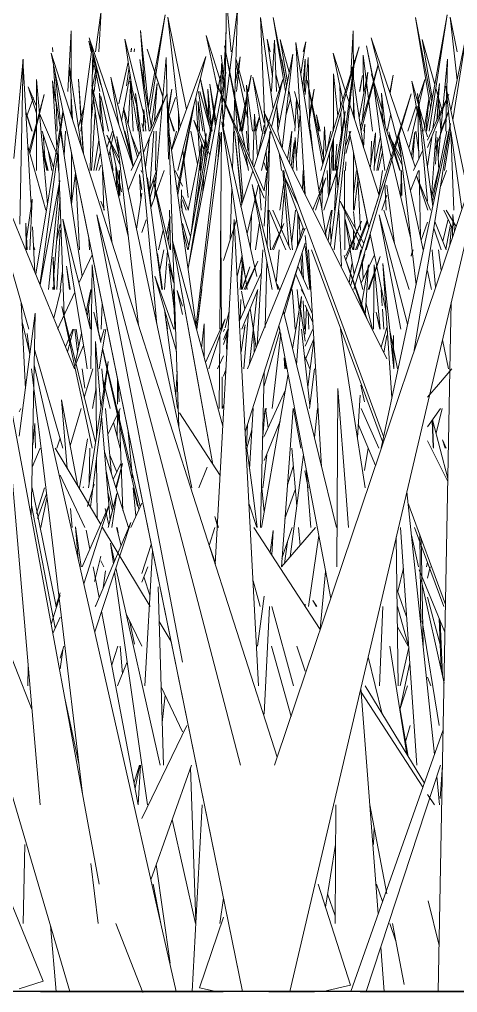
# Model space of a CAD drawing. Header units: millimetres. Extents: x -10020 to 20888, y -4665 to 12339.
# Drawn here: x 2459.1 to 2489.5, y 3047.9 to 3115.7 of the extents above; entities that cross this region are included whole.
import ezdxf

# ---------------------------------------------------------------- set-up
doc = ezdxf.new("R2010")
doc.units = ezdxf.units.MM
doc.linetypes.add('Grid Line 1_2_', pattern=[22.225, 12.7, -3.175, 3.175, -3.175])
doc.layers.add('G-IMPT', color=8, linetype='Continuous', lineweight=9)

# ---------------------------------------------------------------- blocks, each defined once
blk = doc.blocks.new('Grass Array - 25_dwg-V21-West')
at = {"layer": 'G-IMPT'}
blk.add_line((2480.626, 3105.142), (2480.629, 3106.381), dxfattribs=at)
blk = doc.blocks.new('Grass Array - 25_dwg-V22-West')
at = {"layer": 'G-IMPT'}
for p, q in [((2473.349, 3109.421), (2473.472, 3117.087)), ((2473.774, 3113.419), (2473.472, 3117.087)), ((2473.247, 3108.616), (2474.237, 3116.393)), ((2473.874, 3105.25), (2474.237, 3116.393)), ((2468.023, 3109.492), (2469.186, 3115.987)), ((2468.105, 3109.028), (2469.186, 3115.987)), ((2470.682, 3109.39), (2469.391, 3115.838)), ((2470.24, 3108.178), (2469.391, 3115.838)), ((2476.696, 3109.44), (2475.818, 3115.8)), ((2476.155, 3107.901), (2475.818, 3115.8)), ((2462.423, 3110.66), (2462.658, 3114.874)), ((2462.664, 3111.572), (2462.658, 3114.874)), ((2473.247, 3111.455), (2473.436, 3114.865)), ((2466.967, 3105.409), (2463.913, 3114.385)), ((2465.971, 3106.294), (2463.913, 3114.385)), ((2473.078, 3111.306), (2472.053, 3114.557)), ((2472.876, 3110.66), (2472.053, 3114.557)), ((2476.807, 3114.224), (2476.593, 3110.66)), ((2476.593, 3110.66), (2476.807, 3114.224)), ((2476.807, 3114.224), (2476.926, 3110.66)), ((2478.625, 3111.866), (2478.979, 3114.105)), ((2478.793, 3113.419), (2478.979, 3114.105)), ((2489.06, 3109.301), (2490.169, 3114.749)), ((2489.188, 3108.687), (2490.169, 3114.749)), ((2480.389, 3100.537), (2478.284, 3114.054)), ((2478.923, 3103.49), (2478.284, 3114.054)), ((2479.89, 3103.741), (2482.695, 3113.761)), ((2480.018, 3105.142), (2482.695, 3113.761)), ((2458.684, 3105.994), (2459.321, 3112.908)), ((2459.09, 3101.419), (2459.321, 3112.908)), ((2476.995, 3064.311), (2461.262, 3113.33)), ((2461.262, 3113.33), (2463.659, 3101.573)), ((2474.58, 3048), (2461.262, 3113.33)), ((2469.643, 3106.536), (2472.028, 3113.087)), ((2470.08, 3105.142), (2472.028, 3113.087)), ((2477.036, 3107.901), (2478.064, 3113.261)), ((2477.338, 3106.681), (2478.064, 3113.261)), ((2481.156, 3101.511), (2482.357, 3112.826)), ((2462.55, 3112.346), (2463.379, 3106.734)), ((2462.55, 3112.346), (2462.751, 3108.693)), ((2473.06, 3110.66), (2473.114, 3112.591)), ((2473.238, 3111.074), (2473.114, 3112.591)), ((2480.69, 3099.932), (2482.292, 3112.32)), ((2480.201, 3106.044), (2479.069, 3111.441)), ((2480.155, 3105.581), (2479.069, 3111.441)), ((2481.201, 3108.952), (2480.901, 3111.885)), ((2480.901, 3107.983), (2480.901, 3111.885)), ((2484.284, 3109.382), (2483.548, 3111.863)), ((2465.514, 3100.082), (2464.087, 3111.1)), ((2466.64, 3100.487), (2464.087, 3111.1)), ((2467.215, 3109.656), (2466.729, 3111.365)), ((2467.33, 3107.901), (2466.729, 3111.365)), ((2468.202, 3108.07), (2468.646, 3111.207)), ((2468.464, 3108.634), (2468.646, 3111.207)), ((2472.745, 3108.511), (2472.294, 3111.155)), ((2472.692, 3108.234), (2472.294, 3111.155)), ((2476.087, 3103.739), (2472.758, 3111.227)), ((2476.087, 3103.222), (2472.758, 3111.227)), ((2475.03, 3106.117), (2474.845, 3111.084)), ((2475.276, 3107.901), (2474.845, 3111.084)), ((2481.398, 3109.585), (2481.344, 3111.051)), ((2490.23, 3103.666), (2488.703, 3111.019)), ((2489.03, 3107.901), (2488.703, 3111.019)), ((2462.669, 3108.946), (2462.667, 3110.215)), ((2464.699, 3108.554), (2464.623, 3110.526)), ((2464.904, 3107.901), (2464.623, 3110.526)), ((2468.177, 3099.294), (2467.136, 3110.517)), ((2468.955, 3096.865), (2467.136, 3110.517)), ((2467.685, 3106.395), (2469.313, 3110.463)), ((2468.124, 3107.901), (2469.313, 3110.463)), ((2477.592, 3108.983), (2477.904, 3110.137)), ((2477.859, 3048), (2492.37, 3110.025)), ((2482.082, 3097.13), (2486.305, 3110.492)), ((2486.305, 3110.492), (2482.306, 3096.865)), ((2486.305, 3110.492), (2482.831, 3099.5)), ((2487.561, 3110.258), (2487.193, 3107.901)), ((2487.193, 3107.901), (2487.561, 3110.258)), ((2487.561, 3110.258), (2487.322, 3107.901)), ((2488.7, 3099.117), (2492.37, 3110.025)), ((2463.163, 3108.197), (2463.569, 3109.634)), ((2474.227, 3107.922), (2474.055, 3110.01)), ((2476.958, 3109.722), (2477.019, 3107.901)), ((2481.733, 3107.997), (2481.562, 3109.713)), ((2486.99, 3107.901), (2486.766, 3109.62)), ((2486.839, 3105.959), (2486.766, 3109.62)), ((2460.198, 3097.935), (2462.09, 3109.271)), ((2460.658, 3098.445), (2462.098, 3109.23)), ((2475.296, 3105.517), (2475.4, 3109.073)), ((2475.611, 3106.123), (2475.4, 3109.073)), ((2476.056, 3109.262), (2484.608, 3092.044)), ((2476.056, 3109.262), (2480.157, 3098.117)), ((2481.46, 3107.901), (2481.413, 3109.18)), ((2485.513, 3105.142), (2484.136, 3109.304)), ((2487.936, 3106.576), (2488.89, 3109.239)), ((2488.363, 3107.901), (2488.886, 3109.281)), ((2467.715, 3107.901), (2467.566, 3108.426)), ((2471.883, 3106.606), (2471.198, 3108.65)), ((2472.309, 3106.244), (2471.198, 3108.65)), ((2475.57, 3097.775), (2473.127, 3108.541)), ((2474.903, 3096.865), (2473.127, 3108.541)), ((2475.688, 3106.359), (2476.087, 3108.316)), ((2480.189, 3105.692), (2480.276, 3108.192)), ((2480.383, 3106.318), (2480.276, 3108.192)), ((2480.903, 3108.514), (2480.868, 3107.901)), ((2480.903, 3108.514), (2480.894, 3107.901)), ((2489.035, 3108.417), (2486.519, 3092.632)), ((2489.035, 3108.417), (2486.766, 3097.786)), ((2462.175, 3106.208), (2462.27, 3107.901)), ((2465.131, 3107.612), (2466.004, 3106.003)), ((2465.131, 3107.612), (2466.059, 3105.522)), ((2466.059, 3105.522), (2465.131, 3107.612)), ((2468.086, 3096.966), (2465.829, 3107.524)), ((2467.344, 3094.382), (2465.829, 3107.524)), ((2467.821, 3105.375), (2468.118, 3107.478)), ((2468.109, 3103.6), (2468.412, 3107.901)), ((2471.385, 3094.106), (2469.452, 3107.898)), ((2469.822, 3097.07), (2469.452, 3107.898)), ((2471.443, 3105.586), (2470.98, 3107.901)), ((2471.78, 3097.224), (2473.115, 3107.823)), ((2473.003, 3094.106), (2473.115, 3107.823)), ((2474.52, 3102.787), (2474.013, 3107.901)), ((2474.561, 3102.912), (2474.023, 3107.901)), ((2474.484, 3104.804), (2474.251, 3107.637)), ((2474.964, 3105.327), (2474.256, 3107.571)), ((2476.087, 3107.698), (2476.11, 3107.901)), ((2476.483, 3107.862), (2476.087, 3101.278)), ((2476.483, 3107.862), (2476.291, 3099.921)), ((2477.692, 3105.967), (2477.998, 3107.901)), ((2480.9, 3105.142), (2480.901, 3107.35)), ((2481.767, 3106.925), (2482.099, 3107.901)), ((2481.767, 3106.326), (2482.067, 3107.502)), ((2485.542, 3105.142), (2484.74, 3107.847)), ((2487.764, 3102.931), (2488.775, 3107.901)), ((2488.614, 3105.142), (2489.042, 3107.789)), ((2459.65, 3106.836), (2460.898, 3102.383)), ((2461.065, 3105.142), (2460.681, 3106.638)), ((2470.789, 3102.383), (2471.739, 3107.035)), ((2471.007, 3100.807), (2471.778, 3106.918)), ((2480.821, 3107.066), (2480.624, 3103.558)), ((2480.885, 3107.293), (2480.853, 3105.142)), ((2480.983, 3105.142), (2481.126, 3106.988)), ((2461.017, 3105.142), (2460.693, 3106.498)), ((2460.979, 3105.142), (2460.704, 3106.369)), ((2462.681, 3102.942), (2462.674, 3106.404)), ((2464.399, 3105.142), (2464.689, 3106.455)), ((2466.632, 3103.765), (2467.566, 3106.097)), ((2466.843, 3105.142), (2467.502, 3106.563)), ((2470.785, 3103.266), (2470.422, 3106.539)), ((2471.739, 3106.602), (2471.62, 3105.142)), ((2476.273, 3105.142), (2476.215, 3106.508)), ((2477.289, 3105.142), (2477.118, 3106.375)), ((2480.621, 3103.55), (2480.629, 3106.381)), ((2480.974, 3102.383), (2481.125, 3105.477)), ((2481.199, 3103.869), (2481.125, 3105.477)), ((2487.72, 3103.256), (2488.269, 3105.481)), ((2462.951, 3105.048), (2463.172, 3101.01)), ((2464.936, 3102.383), (2464.83, 3105.142)), ((2465.975, 3103.272), (2465.987, 3105.142)), ((2466.035, 3103.402), (2466.011, 3105.142)), ((2467.417, 3104.884), (2467.566, 3103.806)), ((2467.417, 3104.884), (2467.505, 3103.142)), ((2468.196, 3102.562), (2469.135, 3105.142)), ((2470.406, 3104.067), (2469.897, 3105.142)), ((2474.484, 3104.804), (2474.624, 3103.106)), ((2477.791, 3099.905), (2477.382, 3105.142)), ((2478.059, 3099.624), (2477.451, 3105.142)), ((2478.448, 3102.763), (2477.452, 3104.795)), ((2478.867, 3100.979), (2477.452, 3104.795)), ((2478.913, 3103.51), (2478.776, 3104.871)), ((2479.456, 3102.417), (2480.367, 3104.641)), ((2479.652, 3102.383), (2480.367, 3104.641)), ((2480.079, 3102.53), (2480.154, 3104.682)), ((2480.225, 3102.383), (2481.162, 3105.142)), ((2480.554, 3103.352), (2480.451, 3105.142)), ((2481.68, 3099.624), (2481.672, 3105.142)), ((2487.467, 3102.383), (2486.679, 3104.775)), ((2487.636, 3102.383), (2486.679, 3104.775)), ((2486.947, 3100.501), (2486.855, 3105.142)), ((2473.713, 3100.32), (2473.83, 3103.917)), ((2477.04, 3096.865), (2475.244, 3104.187)), ((2476.632, 3096.865), (2475.244, 3104.187)), ((2475.879, 3102.383), (2475.763, 3104)), ((2477.447, 3104.31), (2477.164, 3102.383)), ((2467.211, 3101.061), (2467.566, 3103.572)), ((2470.81, 3102.383), (2470.406, 3103.39)), ((2477.488, 3103.787), (2477.254, 3101.113)), ((2459.561, 3100.407), (2459.941, 3103.162)), ((2459.791, 3099.624), (2459.941, 3103.162)), ((2470.372, 3102.383), (2470.298, 3103.132)), ((2470.386, 3102.383), (2470.298, 3103.132)), ((2470.654, 3102.383), (2470.406, 3103.111)), ((2482.897, 3099.708), (2481.374, 3103.021)), ((2483.008, 3100.061), (2481.374, 3103.021)), ((2466.972, 3092.411), (2464.452, 3102.077)), ((2470.406, 3070.915), (2464.452, 3102.077)), ((2469.29, 3100.659), (2469.534, 3101.94)), ((2469.399, 3100.205), (2469.534, 3101.94)), ((2475.128, 3099.722), (2475.197, 3102.104)), ((2476.509, 3099.624), (2476.391, 3102.383)), ((2477.43, 3099.993), (2476.436, 3102.383)), ((2477.916, 3099.624), (2476.69, 3102.383)), ((2477.996, 3100.196), (2478.253, 3102.383)), ((2478.391, 3099.903), (2478.419, 3102.187)), ((2480.352, 3100.776), (2480.762, 3102.383)), ((2481.448, 3098.496), (2481.268, 3102.383)), ((2482.415, 3101.135), (2482.299, 3102.308)), ((2489.182, 3101.107), (2488.564, 3102.383)), ((2489.419, 3101.254), (2488.733, 3102.383)), ((2489.201, 3102.099), (2489.171, 3100.515)), ((2489.201, 3102.099), (2489.307, 3100.92)), ((2459.594, 3099.624), (2459.514, 3101.488)), ((2459.533, 3099.624), (2459.514, 3101.488)), ((2462.091, 3101.775), (2463.999, 3094.106)), ((2462.091, 3101.775), (2463.65, 3092.161)), ((2474.58, 3048), (2463.659, 3101.573)), ((2467.887, 3101.713), (2467.566, 3100.831)), ((2472.683, 3077.745), (2473.986, 3101.747)), ((2474.492, 3092.13), (2473.986, 3101.747)), ((2476.611, 3099.624), (2477.446, 3101.454)), ((2476.722, 3099.624), (2477.446, 3101.454)), ((2480.727, 3100.218), (2480.665, 3101.368)), ((2481.156, 3101.511), (2480.956, 3099.624)), ((2482.857, 3101.615), (2481.767, 3098.935)), ((2482.857, 3101.615), (2481.767, 3099.204)), ((2481.767, 3099.204), (2482.857, 3101.615)), ((2482.43, 3099.624), (2483.253, 3101.684)), ((2482.534, 3099.624), (2483.275, 3101.58)), ((2488.74, 3099.624), (2487.949, 3101.601)), ((2461.654, 3096.865), (2461.885, 3101.005)), ((2463.248, 3099.624), (2463.172, 3101.01)), ((2468.727, 3099.624), (2469.064, 3101.001)), ((2476.29, 3094.692), (2478.927, 3101.127)), ((2478.304, 3099.624), (2478.79, 3101.187)), ((2478.927, 3100.631), (2479.32, 3096.865)), ((2488.377, 3099.624), (2487.876, 3101.144)), ((2469.704, 3100.245), (2473.206, 3087.362)), ((2469.704, 3100.245), (2471.396, 3090.879)), ((2472.514, 3084.694), (2469.704, 3100.245)), ((2474.764, 3086.95), (2478.927, 3100.094)), ((2477.43, 3099.993), (2477.583, 3099.624)), ((2479.244, 3096.865), (2478.927, 3099.86)), ((2483.124, 3099.624), (2483.418, 3100.501)), ((2483.166, 3099.624), (2483.418, 3100.501)), ((2463.203, 3097.303), (2464.125, 3099.288)), ((2468.177, 3099.294), (2468.627, 3094.437)), ((2468.824, 3098.206), (2469.093, 3099.624)), ((2469.14, 3096.865), (2469.35, 3099.569)), ((2475.987, 3099.624), (2475.854, 3097.405)), ((2477.124, 3099.624), (2476.924, 3097.338)), ((2478.814, 3097.605), (2478.723, 3099.45)), ((2479.156, 3099.624), (2480.069, 3084.517)), ((2484.313, 3086.292), (2479.369, 3099.624)), ((2483.013, 3095.255), (2481.654, 3099.23)), ((2483.276, 3094.726), (2481.654, 3099.23)), ((2482.082, 3097.13), (2482.831, 3099.5)), ((2482.671, 3097.903), (2483.077, 3099.315)), ((2461.455, 3096.865), (2461.418, 3099.125)), ((2461.497, 3096.865), (2461.418, 3099.125)), ((2464.025, 3091.347), (2464.122, 3098.582)), ((2464.537, 3094.106), (2464.122, 3098.582)), ((2475.643, 3098.831), (2474.679, 3096.865)), ((2475.643, 3098.831), (2474.777, 3096.865)), ((2476.264, 3098.809), (2476.153, 3094.23)), ((2476.995, 3064.311), (2488.7, 3099.117)), ((2478.434, 3098.537), (2477.473, 3095.102)), ((2482.814, 3095.655), (2483.323, 3098.574)), ((2483.102, 3095.076), (2483.323, 3098.574)), ((2483.304, 3096.865), (2484.138, 3099.162)), ((2483.392, 3096.865), (2484.138, 3099.162)), ((2485.097, 3091.347), (2484.327, 3098.685)), ((2484.96, 3089.324), (2484.327, 3098.685)), ((2460.658, 3098.445), (2460.493, 3097.213)), ((2474.358, 3094.683), (2475.893, 3098.048)), ((2474.538, 3096.865), (2475.073, 3098.444)), ((2474.557, 3096.865), (2475.073, 3098.444)), ((2478.261, 3097.992), (2479.424, 3095.196)), ((2479.143, 3096.865), (2478.42, 3098.492)), ((2484.385, 3086.628), (2480.157, 3098.117)), ((2469.977, 3092.555), (2468.478, 3097.788)), ((2469.795, 3094.106), (2468.478, 3097.788)), ((2471.78, 3097.224), (2471.388, 3094.106)), ((2475.588, 3092.978), (2475.854, 3097.405)), ((2477.142, 3096.865), (2476.986, 3097.236)), ((2477.129, 3096.865), (2476.986, 3097.236)), ((2484.215, 3085.829), (2486.766, 3097.786)), ((2461.451, 3094.871), (2461.943, 3096.865)), ((2461.719, 3094.106), (2462.916, 3096.684)), ((2468.086, 3096.966), (2471.058, 3083.07)), ((2469.822, 3097.07), (2470.157, 3087.284)), ((2470.406, 3095.715), (2470.039, 3096.81)), ((2470.406, 3095.129), (2470.039, 3096.81)), ((2471.75, 3096.865), (2471.399, 3094.106)), ((2474.538, 3094.106), (2475.63, 3096.865)), ((2475.064, 3091.7), (2475.609, 3096.771)), ((2475.07, 3091.716), (2475.609, 3096.771)), ((2478.047, 3096.629), (2478.028, 3096.865)), ((2478.047, 3096.629), (2478.244, 3094.106)), ((2478.519, 3095.451), (2478.363, 3096.865)), ((2478.927, 3096.388), (2478.659, 3096.865)), ((2484.289, 3095.722), (2484.209, 3096.852)), ((2459.477, 3089.956), (2459.181, 3095.95)), ((2478.051, 3092.746), (2478.68, 3096.384)), ((2478.325, 3091.628), (2478.68, 3096.384)), ((2489.085, 3095.987), (2489.019, 3092.482)), ((2459.045, 3086.662), (2460.168, 3095.227)), ((2460.095, 3091.628), (2460.168, 3095.227)), ((2464.348, 3086.214), (2462.001, 3095.687)), ((2463.791, 3087.373), (2462.001, 3095.687)), ((2464.726, 3093.272), (2464.245, 3095.288)), ((2464.726, 3093.182), (2464.245, 3095.288)), ((2470.059, 3088.588), (2469.141, 3095.471)), ((2475.52, 3092.812), (2475.105, 3095.539)), ((2481.101, 3080.311), (2477.417, 3095.327)), ((2478.616, 3095.523), (2478.927, 3093.266)), ((2479.461, 3094.58), (2478.927, 3095.772)), ((2478.927, 3093.761), (2479.016, 3095.573)), ((2479.181, 3094.106), (2479.128, 3095.324)), ((2484.403, 3094.106), (2484.305, 3095.49)), ((2471.733, 3092.781), (2471.912, 3094.485)), ((2471.899, 3092.171), (2471.912, 3094.485)), ((2472.003, 3091.785), (2473.376, 3094.815)), ((2472.239, 3091.347), (2473.376, 3094.815)), ((2476.29, 3094.692), (2474.919, 3091.347)), ((2459.783, 3092.293), (2459.602, 3093.805)), ((2462.766, 3094.106), (2462.271, 3092.868)), ((2464.608, 3091.347), (2465.062, 3094.106)), ((2464.726, 3093.314), (2464.955, 3094.106)), ((2473.563, 3094.106), (2473.247, 3093.388)), ((2473.326, 3094.106), (2473.247, 3093.943)), ((2473.247, 3093.047), (2473.605, 3094.106)), ((2473.465, 3092.726), (2473.506, 3093.977)), ((2474.471, 3092.53), (2474.768, 3094.399)), ((2474.688, 3094.106), (2474.768, 3094.399)), ((2477.182, 3094.065), (2476.087, 3090.151)), ((2477.246, 3093.815), (2476.632, 3088.588)), ((2477.109, 3094.351), (2480.71, 3075.357)), ((2479.251, 3088.803), (2478.667, 3094.106)), ((2479.465, 3094.106), (2478.927, 3092.917)), ((2478.927, 3092.917), (2479.465, 3094.106)), ((2483.11, 3083.07), (2481.391, 3094.106)), ((2464.726, 3088.738), (2464.363, 3093.254)), ((2464.414, 3086.633), (2464.363, 3093.254)), ((2472.958, 3088.588), (2472.999, 3093.666)), ((2479.531, 3093.431), (2478.927, 3091.946)), ((2485.01, 3092.178), (2485.068, 3093.658)), ((2485.1, 3091.347), (2485.068, 3093.658)), ((2462.864, 3091.418), (2463.518, 3092.974)), ((2466.165, 3086.879), (2464.833, 3092.713)), ((2467.469, 3081.773), (2464.843, 3092.778)), ((2466.972, 3092.411), (2474.44, 3063.757)), ((2488.18, 3048), (2489.019, 3092.482)), ((2459.297, 3084.248), (2457.844, 3092.117)), ((2460.504, 3060.998), (2457.844, 3092.117)), ((2463.781, 3091.347), (2463.65, 3092.161)), ((2463.857, 3083.07), (2465.232, 3091.866)), ((2464.283, 3083.951), (2465.232, 3091.866)), ((2472.836, 3091.347), (2473.247, 3092.247)), ((2474.492, 3092.13), (2475.693, 3069.275)), ((2479.25, 3091.347), (2478.927, 3092.187)), ((2460.589, 3085.585), (2459.897, 3091.347)), ((2460.095, 3091.628), (2460.002, 3086.783)), ((2460.095, 3091.628), (2469.95, 3048)), ((2463.574, 3089.34), (2464.156, 3091.347)), ((2464.925, 3089.907), (2464.792, 3091.347)), ((2469.936, 3089.509), (2470.024, 3091.178)), ((2473.446, 3091.347), (2473.247, 3090.843)), ((2476.077, 3091.095), (2475.815, 3080.311)), ((2479.223, 3088.588), (2479.58, 3091.347)), ((2488.19, 3090.247), (2489.135, 3091.347)), ((2464.856, 3090.66), (2465.371, 3088.588)), ((2465.88, 3088.875), (2465.891, 3090.623)), ((2465.988, 3089.053), (2465.94, 3090.385)), ((2472.513, 3084.695), (2471.396, 3090.879)), ((2472.514, 3084.694), (2471.396, 3090.879)), ((2477.214, 3087.909), (2477.746, 3090.988)), ((2464.153, 3088.588), (2464.388, 3090.014)), ((2476.087, 3086.629), (2477.554, 3089.877)), ((2476.087, 3086.629), (2477.554, 3089.877)), ((2481.135, 3077.552), (2481.196, 3089.969)), ((2481.77, 3082.501), (2481.196, 3089.969)), ((2488.19, 3090.247), (2487.448, 3089.383)), ((2463.133, 3083.173), (2461.997, 3089.182)), ((2462.39, 3084.413), (2461.997, 3089.182)), ((2482.751, 3089.52), (2482.565, 3086.568)), ((2459.045, 3088.346), (2459.157, 3088.588)), ((2462.602, 3085.984), (2463.356, 3088.588)), ((2465.048, 3088.588), (2465.473, 3084.001)), ((2465.216, 3086.768), (2466.063, 3088.588)), ((2466.263, 3081.493), (2466.009, 3088.473)), ((2473.188, 3088.588), (2473.247, 3088.803)), ((2475.07, 3084.37), (2475.323, 3088.588)), ((2476.159, 3088.588), (2475.963, 3086.355)), ((2476.087, 3088.193), (2476.242, 3088.588)), ((2476.366, 3087.247), (2476.162, 3088.588)), ((2477.274, 3077.552), (2478.098, 3088.588)), ((2479.785, 3088.588), (2479.57, 3086.569)), ((2484.049, 3085.829), (2482.822, 3088.588)), ((2487.448, 3087.309), (2488.351, 3088.588)), ((2488.031, 3086.874), (2488.445, 3088.588)), ((2465.363, 3080.794), (2464.778, 3088.084)), ((2465.865, 3086.604), (2465.875, 3088.184)), ((2470.182, 3088.283), (2473.019, 3083.917)), ((2477.214, 3087.909), (2475.899, 3080.311)), ((2477.202, 3087.702), (2476.087, 3084.957)), ((2487.823, 3085.889), (2487.757, 3087.746)), ((2487.849, 3085.889), (2487.776, 3087.773)), ((2460.192, 3085.829), (2460.124, 3087.389)), ((2463.791, 3087.373), (2464.124, 3085.829)), ((2465.612, 3087.619), (2466.058, 3085.829)), ((2466.592, 3087.186), (2466.917, 3083.755)), ((2474.857, 3085.984), (2474.923, 3087.454)), ((2475.234, 3087.104), (2474.877, 3085.83)), ((2482.624, 3087.501), (2483.824, 3084.616)), ((2460.002, 3086.783), (2459.888, 3081.048)), ((2461.67, 3085.829), (2461.885, 3086.518)), ((2463.804, 3086.471), (2463.244, 3083.07)), ((2466.165, 3086.879), (2467.377, 3081.57)), ((2487.448, 3086.326), (2488.85, 3083.503)), ((2488.482, 3086.41), (2488.74, 3085.829)), ((2488.482, 3086.41), (2488.674, 3085.829)), ((2488.674, 3085.829), (2488.482, 3086.41)), ((2460.516, 3085.829), (2459.957, 3084.498)), ((2463.217, 3083.034), (2461.542, 3085.829)), ((2463.919, 3083.464), (2463.951, 3085.829)), ((2475.286, 3082.73), (2474.877, 3085.829)), ((2487.849, 3085.889), (2487.851, 3085.829)), ((2461.885, 3074.795), (2460.589, 3085.585)), ((2464.425, 3085.142), (2464.457, 3080.963)), ((2464.98, 3085.562), (2466.636, 3080.311)), ((2476.254, 3085.369), (2475.984, 3083.07)), ((2477.887, 3078.249), (2478.809, 3085.383)), ((2465.762, 3083.082), (2466.24, 3084.757)), ((2465.822, 3083.07), (2466.24, 3084.757)), ((2472.111, 3084.495), (2471.527, 3083.07)), ((2477.701, 3083.271), (2478.107, 3084.556)), ((2477.701, 3083.271), (2478.107, 3084.556)), ((2479.005, 3084.351), (2479.32, 3080.311)), ((2459.297, 3084.248), (2464.611, 3055.48)), ((2463.615, 3080.311), (2461.885, 3083.935)), ((2464.013, 3081.705), (2464.283, 3083.951)), ((2465.089, 3084.214), (2465.59, 3081.685)), ((2465.59, 3081.685), (2465.089, 3084.214)), ((2461.622, 3074.793), (2459.942, 3083.07)), ((2460.244, 3081.266), (2460.808, 3083.07)), ((2464.726, 3080.516), (2463.217, 3083.034)), ((2463.519, 3083.12), (2463.496, 3083.07)), ((2463.785, 3081.778), (2464.268, 3083.312)), ((2463.791, 3081.764), (2464.268, 3083.312)), ((2466.982, 3083.07), (2467.167, 3081.108)), ((2477.526, 3080.932), (2478.247, 3082.919)), ((2446.941, 3082.388), (2460.719, 3048.709)), ((2460.943, 3082.64), (2460.315, 3080.916)), ((2465.53, 3081.448), (2465.206, 3082.755)), ((2465.24, 3080.311), (2465.838, 3082.657)), ((2465.498, 3080.311), (2465.838, 3082.657)), ((2475.286, 3082.73), (2475.604, 3080.311)), ((2481.77, 3082.501), (2481.938, 3080.311)), ((2485.996, 3082.782), (2487.916, 3064.486)), ((2459.904, 3081.844), (2461.559, 3073.315)), ((2462.619, 3081.632), (2462.728, 3080.311)), ((2463.415, 3077.552), (2465.31, 3081.881)), ((2463.542, 3076.37), (2465.31, 3081.881)), ((2465.028, 3081.63), (2465.279, 3080.464)), ((2467.566, 3081.988), (2466.806, 3080.311)), ((2475.572, 3080.311), (2475.028, 3081.933)), ((2488.688, 3074.935), (2486.074, 3082.039)), ((2472.655, 3081.062), (2472.849, 3080.311)), ((2472.655, 3081.062), (2472.902, 3080.311)), ((2472.902, 3080.311), (2472.655, 3081.062)), ((2463.361, 3077.552), (2462.971, 3080.341)), ((2463.153, 3078.091), (2462.971, 3080.341)), ((2464.297, 3073.027), (2466.82, 3080.656)), ((2464.371, 3074.878), (2466.82, 3080.656)), ((2468.154, 3074.793), (2464.848, 3080.311)), ((2466.129, 3079.027), (2465.811, 3080.311)), ((2465.863, 3080.311), (2465.939, 3079.929)), ((2472.263, 3079.054), (2472.661, 3080.311)), ((2475.362, 3080.311), (2479.984, 3073.198)), ((2479.658, 3080.311), (2477.288, 3077.552)), ((2477.318, 3078.14), (2478.022, 3080.311)), ((2486.69, 3063.757), (2485.57, 3080.311)), ((2488.577, 3074.793), (2486.531, 3080.311)), ((2463.961, 3078.799), (2463.714, 3080.104)), ((2476.498, 3078.563), (2476.704, 3080.089)), ((2476.621, 3078.374), (2476.704, 3080.089)), ((2479.878, 3079.746), (2479.155, 3074.793)), ((2485.403, 3069.275), (2485.261, 3079.639)), ((2486.801, 3077.552), (2486.313, 3079.759)), ((2486.892, 3079.816), (2486.962, 3073.582)), ((2487.145, 3072.034), (2486.995, 3079.535)), ((2465.389, 3079.198), (2465.669, 3077.942)), ((2465.389, 3079.198), (2465.593, 3077.761)), ((2467.566, 3077.088), (2468.231, 3079.118)), ((2472.292, 3078.964), (2472.687, 3077.802)), ((2464.276, 3076.53), (2464.726, 3078.295)), ((2467.79, 3069.275), (2468.322, 3078.698)), ((2464.6, 3075.418), (2464.196, 3077.552)), ((2464.931, 3077.552), (2464.726, 3077.984)), ((2467.986, 3077.552), (2467.566, 3076.49)), ((2487.448, 3077.878), (2487.376, 3077.552)), ((2487.448, 3076.763), (2487.614, 3077.552)), ((2464.885, 3076.091), (2465.059, 3077.286)), ((2465.674, 3077.191), (2466.189, 3073.569)), ((2465.771, 3077.486), (2468.84, 3063.757)), ((2467.719, 3076.875), (2468.143, 3075.528)), ((2479.972, 3073.217), (2480.354, 3077.235)), ((2485.37, 3075.845), (2485.762, 3077.471)), ((2486.846, 3077.348), (2488.652, 3073.004)), ((2468.711, 3076.159), (2469.077, 3063.757)), ((2475.309, 3076.581), (2475.81, 3074.793)), ((2488.585, 3069.472), (2486.997, 3076.664)), ((2461.885, 3075.574), (2461.269, 3073.572)), ((2461.587, 3074.793), (2461.885, 3075.742)), ((2475.92, 3074.286), (2476.087, 3075.523)), ((2485.311, 3076.015), (2485.957, 3074.161)), ((2457.11, 3074.793), (2459.941, 3067.579)), ((2463.451, 3061.758), (2461.885, 3074.793)), ((2464.371, 3074.878), (2464.335, 3074.793)), ((2476.087, 3067.3), (2476.448, 3074.793)), ((2476.622, 3074.793), (2478.121, 3069.275)), ((2479.474, 3075.219), (2479.694, 3074.793)), ((2479.474, 3075.219), (2479.733, 3074.793)), ((2484.327, 3074.793), (2484.11, 3069.275)), ((2485.357, 3074.793), (2486.11, 3072.034)), ((2488.334, 3072.06), (2487.448, 3075.454)), ((2467.327, 3060.998), (2464.777, 3074.479)), ((2467.566, 3072.032), (2466.483, 3074.3)), ((2475.92, 3074.286), (2475.615, 3072.034)), ((2461.389, 3072.926), (2461.885, 3074.06)), ((2467.976, 3060.998), (2466.189, 3073.569)), ((2466.707, 3073.832), (2467.063, 3072.178)), ((2469.616, 3072.354), (2468.782, 3073.746)), ((2487.059, 3073.806), (2488.249, 3066.516)), ((2488.377, 3070.417), (2488.249, 3073.972)), ((2488.32, 3073.803), (2488.468, 3070.003)), ((2485.347, 3073.385), (2486.096, 3072.034)), ((2462.151, 3072.034), (2461.885, 3071.207)), ((2461.885, 3070.45), (2462.116, 3071.925)), ((2465.485, 3070.739), (2465.909, 3072.034)), ((2466.219, 3070.119), (2466.066, 3072.034)), ((2476.583, 3072.034), (2477.95, 3067.152)), ((2478.927, 3070.305), (2478.347, 3072.034)), ((2486.001, 3064.503), (2484.829, 3072.034)), ((2486.135, 3071.942), (2485.546, 3069.275)), ((2466.561, 3070.952), (2465.874, 3069.275)), ((2484.29, 3067.312), (2483.311, 3071.304)), ((2485.519, 3067.598), (2486.209, 3070.874)), ((2459.682, 3070.606), (2459.656, 3069.275)), ((2462.575, 3048), (2456.205, 3069.61)), ((2487.66, 3069.275), (2487.448, 3069.884)), ((2470.406, 3066.08), (2468.916, 3069.202)), ((2482.798, 3069.114), (2484.005, 3053.408)), ((2482.82, 3068.834), (2487.117, 3062.221)), ((2487.218, 3062.507), (2483.094, 3069.275)), ((2485.542, 3067.705), (2486.036, 3069.275)), ((2462.242, 3068.304), (2463.199, 3063.861)), ((2469.191, 3068.626), (2468.99, 3066.714)), ((2485.505, 3067.75), (2486.095, 3064.35)), ((2467.566, 3060.038), (2470.692, 3066.516)), ((2482.096, 3048), (2488.524, 3066.206)), ((2486.24, 3066.516), (2485.918, 3065.371)), ((2476.995, 3064.311), (2476.809, 3063.757)), ((2467.034, 3062.545), (2467.418, 3063.757)), ((2467.442, 3063.757), (2467.107, 3062.157)), ((2467.323, 3061.015), (2467.478, 3063.757)), ((2471.029, 3063.757), (2468.193, 3055.782)), ((2470.967, 3063.584), (2471.333, 3052.877)), ((2488.33, 3063.757), (2483.172, 3048)), ((2488.325, 3061.432), (2488.47, 3063.757)), ((2488.075, 3062.976), (2488.282, 3060.998)), ((2487.448, 3061.711), (2487.912, 3060.998)), ((2471.069, 3048), (2471.774, 3060.998)), ((2481.013, 3052.721), (2481.054, 3060.998)), ((2483.432, 3060.998), (2484.608, 3054.799)), ((2469.684, 3059.977), (2471.306, 3052.721)), ((2483.724, 3059.458), (2483.676, 3058.239)), ((2459.438, 3058.239), (2459.33, 3052.721)), ((2481.039, 3058.239), (2480.344, 3053.879)), ((2464.537, 3052.721), (2464.033, 3056.916)), ((2469.545, 3049.962), (2468.568, 3056.837)), ((2468.892, 3052.721), (2468.37, 3055.48)), ((2479.83, 3055.48), (2482.088, 3048.446)), ((2484.307, 3054.263), (2483.899, 3055.48)), ((2473.247, 3054.499), (2473.006, 3052.721)), ((2480.492, 3054.806), (2481.016, 3053.263)), ((2488.241, 3051.209), (2487.478, 3054.319)), ((2473.247, 3053.172), (2471.591, 3048.251)), ((2461.614, 3048), (2461.222, 3052.589)), ((2465.773, 3052.721), (2467.655, 3047.926)), ((2485.233, 3051.5), (2484.824, 3052.721)), ((2485.002, 3052.721), (2485.805, 3048.484)), ((2484.183, 3051.088), (2484.42, 3048)), ((2459.045, 3048.178), (2460.719, 3048.709)), ((2480.175, 3048), (2482.088, 3048.446)), ((2472.752, 3048), (2471.591, 3048.251))]:
    blk.add_line(p, q, dxfattribs=at)
blk = doc.blocks.new('Grass Array - Grass Array-V25-West')
for name in ['Grass Array - 25_dwg-V22-West', 'Grass Array - 25_dwg-V21-West']:
    blk.add_blockref(name, (0, 0))
blk = doc.blocks.new('Grass Array - 25_dwg-V33-West')
at = {"layer": 'G-IMPT'}
blk.add_line((2480.626, 3105.142), (2480.629, 3106.381), dxfattribs=at)
blk = doc.blocks.new('Grass Array - 25_dwg-V34-West')
at = {"layer": 'G-IMPT'}
blk.add_line((2480.626, 3105.142), (2480.629, 3106.381), dxfattribs=at)
blk = doc.blocks.new('Grass Array - Grass Array-V35-West')
for name in ['Grass Array - 25_dwg-V33-West', 'Grass Array - 25_dwg-V34-West', 'Grass Array - 25_dwg-V34-West', 'Grass Array - 25_dwg-V34-West', 'Grass Array - 25_dwg-V34-West', 'Grass Array - 25_dwg-V34-West', 'Grass Array - 25_dwg-V34-West', 'Grass Array - 25_dwg-V34-West', 'Grass Array - 25_dwg-V34-West']:
    blk.add_blockref(name, (0, 0))
blk = doc.blocks.new('Grass Array - 25_dwg-V36-West')
at = {"layer": 'G-IMPT'}
for p in [(2463.345, 3108.841), (2463.341, 3108.825)]:
    blk.add_line(p, (2463.167, 3111.512), dxfattribs=at)
blk = doc.blocks.new('Grass Array - 25_dwg-V39-West')
at = {"layer": 'G-IMPT'}
for p, q in [((2477.638, 3111.04), (2476.714, 3115.803)), ((2477.568, 3110.675), (2476.714, 3115.803)), ((2487.356, 3107.901), (2488.802, 3115.987)), ((2487.547, 3107.901), (2488.802, 3115.987)), ((2489.492, 3113.419), (2489.008, 3115.838)), ((2489.495, 3111.44), (2489.008, 3115.838)), ((2482.108, 3111.87), (2482.275, 3114.874)), ((2482.281, 3111.572), (2482.275, 3114.874)), ((2464.054, 3113.419), (2463.895, 3114.158)), ((2464.096, 3113.419), (2463.895, 3114.158)), ((2466.403, 3114.301), (2467.847, 3108.503)), ((2466.403, 3114.301), (2466.924, 3110.678)), ((2466.924, 3110.678), (2466.403, 3114.301)), ((2477.184, 3114.264), (2477.821, 3111.993)), ((2477.184, 3114.264), (2477.695, 3111.336)), ((2477.695, 3111.336), (2477.184, 3114.264)), ((2486.584, 3105.409), (2483.53, 3114.385)), ((2485.587, 3106.294), (2483.53, 3114.385)), ((2463.342, 3107.901), (2464.067, 3113.419)), ((2474.754, 3106.737), (2473.313, 3113.837)), ((2474.465, 3107.901), (2473.313, 3113.837)), ((2459.882, 3102.735), (2459.31, 3112.849)), ((2463.983, 3105.142), (2464.169, 3113.379)), ((2464.651, 3110.66), (2464.159, 3112.938)), ((2464.726, 3111.113), (2464.164, 3113.172)), ((2468.082, 3107.901), (2467.425, 3112.878)), ((2468.234, 3108.298), (2467.425, 3112.878)), ((2469.26, 3113.014), (2468.458, 3103.281)), ((2468.458, 3103.281), (2469.26, 3113.014)), ((2469.26, 3113.014), (2469.424, 3105.934)), ((2473.247, 3111.881), (2473.092, 3113.171)), ((2478.761, 3110.993), (2478.938, 3112.908)), ((2478.892, 3110.66), (2478.938, 3112.908)), ((2484.065, 3103.404), (2480.879, 3113.33)), ((2480.879, 3113.33), (2481.546, 3110.06)), ((2481.546, 3110.06), (2480.879, 3113.33)), ((2464.109, 3110.751), (2464.411, 3112.424)), ((2464.266, 3110.66), (2464.444, 3112.296)), ((2482.167, 3112.346), (2482.996, 3106.734)), ((2482.167, 3112.346), (2482.367, 3108.693)), ((2482.78, 3108.197), (2484.003, 3112.523)), ((2482.819, 3107.934), (2484.01, 3112.495)), ((2460.26, 3111.493), (2460.245, 3105.142)), ((2460.245, 3105.142), (2460.26, 3111.493)), ((2460.26, 3111.493), (2461.012, 3102.816)), ((2461.573, 3109.96), (2461.36, 3111.403)), ((2461.674, 3106.778), (2461.36, 3111.403)), ((2463.513, 3106.316), (2463.167, 3111.512)), ((2463.5, 3106.359), (2463.167, 3111.512)), ((2466.97, 3105.416), (2465.413, 3111.647)), ((2465.964, 3108.355), (2465.413, 3111.647)), ((2470.789, 3098.358), (2473.042, 3111.773)), ((2470.79, 3098.35), (2473.415, 3111.995)), ((2473.042, 3111.773), (2470.981, 3100.675)), ((2472.466, 3107.901), (2471.645, 3111.515)), ((2472.342, 3107.901), (2471.645, 3111.515)), ((2472.093, 3100.735), (2473.415, 3111.995)), ((2474.365, 3107.901), (2475.175, 3111.778)), ((2474.981, 3110.66), (2475.175, 3111.778)), ((2475.363, 3105.366), (2477.367, 3111.492)), ((2476.599, 3108.169), (2477.367, 3111.492)), ((2469.35, 3109.141), (2469.671, 3110.818)), ((2469.359, 3108.719), (2469.671, 3110.818)), ((2472.451, 3107.967), (2472.155, 3110.817)), ((2472.222, 3108.976), (2472.155, 3110.817)), ((2484.475, 3105.142), (2483.703, 3111.1)), ((2486.257, 3100.487), (2483.703, 3111.1)), ((2486.832, 3109.656), (2486.346, 3111.365)), ((2486.781, 3108.856), (2486.346, 3111.365)), ((2487.819, 3108.07), (2488.263, 3111.207)), ((2488.081, 3108.634), (2488.263, 3111.207)), ((2459.538, 3108.813), (2460.04, 3110.234)), ((2459.737, 3106.527), (2460.785, 3110.453)), ((2459.79, 3106.335), (2460.785, 3110.453)), ((2464.065, 3108.813), (2464.21, 3110.146)), ((2465.247, 3107.901), (2464.726, 3110.315)), ((2472.106, 3106.728), (2471.506, 3110.66)), ((2472.247, 3108.283), (2471.604, 3110.66)), ((2474.503, 3107.901), (2474.882, 3110.087)), ((2477.813, 3110.66), (2478.237, 3108.23)), ((2478.237, 3108.23), (2477.813, 3110.66)), ((2478.195, 3110.66), (2478.57, 3109.32)), ((2478.222, 3107.901), (2478.325, 3110.168)), ((2478.481, 3107.952), (2478.325, 3110.168)), ((2482.286, 3108.946), (2482.284, 3110.215)), ((2484.307, 3108.786), (2484.24, 3110.526)), ((2484.483, 3108.254), (2484.24, 3110.526)), ((2487.448, 3103.016), (2486.752, 3110.517)), ((2487.802, 3102.641), (2486.752, 3110.517)), ((2487.448, 3106.761), (2488.93, 3110.463)), ((2487.448, 3107.271), (2488.93, 3110.463)), ((2461.885, 3108.174), (2461.622, 3109.96)), ((2461.698, 3107.901), (2461.622, 3109.96)), ((2467.276, 3106.075), (2466.31, 3109.504)), ((2466.981, 3105.44), (2466.31, 3109.504)), ((2467.716, 3109.393), (2467.672, 3107.901)), ((2467.672, 3107.901), (2467.716, 3109.393)), ((2467.716, 3109.393), (2467.841, 3107.901)), ((2471.159, 3109.543), (2470.036, 3103.732)), ((2471.184, 3109.648), (2470.072, 3103.473)), ((2487.243, 3108.216), (2486.898, 3109.426)), ((2459.514, 3109.244), (2459.958, 3107.901)), ((2459.958, 3107.901), (2459.514, 3109.244)), ((2459.518, 3109.162), (2459.929, 3107.901)), ((2478.301, 3105.994), (2478.585, 3109.08)), ((2479.875, 3107.901), (2479.727, 3109.02)), ((2479.978, 3107.901), (2479.727, 3109.02)), ((2481.017, 3105.142), (2481.707, 3109.271)), ((2481.174, 3105.177), (2481.715, 3109.23)), ((2484.625, 3107.901), (2484.882, 3109.068)), ((2469.422, 3107.901), (2469.412, 3107.991)), ((2469.415, 3107.901), (2469.412, 3107.991)), ((2482.997, 3106.731), (2483.07, 3108.375)), ((2483.013, 3107.901), (2483.07, 3108.375)), ((2463.23, 3099.055), (2461.925, 3107.901)), ((2465.135, 3106.742), (2465.526, 3107.901)), ((2465.274, 3106.166), (2465.609, 3107.716)), ((2468.523, 3105.142), (2468.573, 3107.901)), ((2471.307, 3102.424), (2472.036, 3107.718)), ((2471.933, 3105.797), (2472.036, 3107.718)), ((2472.857, 3105.772), (2472.998, 3107.8)), ((2475.899, 3105.142), (2476.537, 3107.901)), ((2477.301, 3106.755), (2477.02, 3107.877)), ((2477.852, 3105.645), (2478.006, 3107.901)), ((2478.084, 3105.179), (2478.229, 3107.44)), ((2478.343, 3105.142), (2478.229, 3107.44)), ((2481.986, 3107.901), (2483.276, 3101.573)), ((2483.358, 3101.169), (2481.986, 3107.901)), ((2483.032, 3107.901), (2483.034, 3107.907)), ((2483.032, 3107.901), (2483.034, 3107.907)), ((2484.747, 3107.612), (2485.621, 3106.003)), ((2484.747, 3107.612), (2485.676, 3105.522)), ((2485.676, 3105.522), (2484.747, 3107.612)), ((2487.135, 3099.624), (2485.446, 3107.524)), ((2486.638, 3097.183), (2485.446, 3107.524)), ((2487.448, 3107.494), (2487.332, 3107.901)), ((2487.448, 3105.449), (2487.735, 3107.478)), ((2487.708, 3103.35), (2488.029, 3107.901)), ((2489.829, 3102.473), (2489.069, 3107.898)), ((2489.257, 3102.383), (2489.069, 3107.898)), ((2464.238, 3105.142), (2464.584, 3107.264)), ((2466.161, 3103.674), (2465.48, 3106.827)), ((2461.784, 3105.142), (2461.706, 3106.295)), ((2462.172, 3095.081), (2461.746, 3106.594)), ((2465.358, 3106.554), (2465.585, 3105.142)), ((2475, 3105.142), (2474.748, 3106.442)), ((2478.062, 3105.224), (2478.153, 3106.377)), ((2482.297, 3102.942), (2482.291, 3106.404)), ((2484.016, 3105.142), (2484.305, 3106.455)), ((2486.46, 3105.142), (2487.119, 3106.563)), ((2464.595, 3105.142), (2464.726, 3105.528)), ((2465.976, 3103.495), (2465.773, 3105.407)), ((2465.839, 3103.815), (2465.773, 3105.407)), ((2481.733, 3105.142), (2481.767, 3105.767)), ((2459.402, 3099.88), (2457.249, 3105.142)), ((2462.674, 3102.824), (2462.955, 3104.962)), ((2467.566, 3105.045), (2467.539, 3105.142)), ((2468.233, 3102.663), (2467.971, 3104.636)), ((2468.605, 3105.142), (2468.124, 3103.811)), ((2468.588, 3104.865), (2468.148, 3103.304)), ((2471.821, 3103.708), (2471.884, 3104.875)), ((2474.468, 3102.629), (2475.289, 3105.14)), ((2476.087, 3103.757), (2476.277, 3105.046)), ((2478.755, 3103.828), (2478.781, 3105.142)), ((2482.567, 3105.048), (2482.789, 3101.01)), ((2484.051, 3103.447), (2484.316, 3105.142)), ((2485.592, 3103.272), (2485.604, 3105.142)), ((2485.652, 3103.402), (2485.628, 3105.142)), ((2486.249, 3103.765), (2486.8, 3105.142)), ((2488.327, 3103.974), (2488.752, 3105.142)), ((2459.709, 3094.106), (2456.786, 3104.31)), ((2460.502, 3097.19), (2461.866, 3104.448)), ((2461.092, 3096.865), (2461.866, 3104.448)), ((2469.766, 3097.477), (2468.363, 3104.519)), ((2469.539, 3099.624), (2468.363, 3104.519)), ((2474.89, 3100.772), (2475.681, 3104.197)), ((2482.347, 3102.383), (2482.599, 3104.473)), ((2484.553, 3102.383), (2484.48, 3104.273)), ((2485.131, 3100.082), (2484.608, 3104.121)), ((2461.462, 3097.864), (2461.885, 3103.273)), ((2470.308, 3102.539), (2470.333, 3103.801)), ((2464.985, 3102.383), (2464.726, 3103.029)), ((2482.297, 3102.942), (2482.298, 3102.383)), ((2469.505, 3102.383), (2469.569, 3099.624)), ((2470.959, 3100.549), (2470.359, 3102.383)), ((2478.573, 3100.489), (2478.5, 3101.969)), ((2480.519, 3100.276), (2480.801, 3102.383)), ((2486.056, 3094.456), (2484.069, 3102.077)), ((2485.592, 3094.106), (2484.069, 3102.077)), ((2486.164, 3096.865), (2484.393, 3102.383)), ((2459.967, 3101.234), (2460.146, 3098.061)), ((2461.885, 3101.416), (2461.644, 3100.189)), ((2470.839, 3099.901), (2470.406, 3101.462)), ((2473.247, 3098.894), (2474.166, 3101.706)), ((2475.476, 3099.624), (2475.753, 3101.501)), ((2481.708, 3101.775), (2482.243, 3099.624)), ((2481.708, 3101.775), (2482.332, 3097.923)), ((2487.448, 3101.561), (2486.99, 3100.302)), ((2488.494, 3100.238), (2488.867, 3101.758)), ((2488.72, 3099.675), (2489.046, 3101.388)), ((2489.001, 3100.009), (2489.099, 3101.278)), ((2470.768, 3099.624), (2470.41, 3101.064)), ((2470.786, 3099.624), (2470.981, 3100.675)), ((2471.347, 3094.382), (2472.093, 3100.735)), ((2473.094, 3097.138), (2473.059, 3101.011)), ((2482.301, 3101.004), (2482.304, 3099.624)), ((2484.557, 3095.29), (2483.445, 3100.745)), ((2484.557, 3095.29), (2483.445, 3100.745)), ((2459.402, 3099.88), (2462.893, 3091.347)), ((2463.883, 3100.419), (2463.935, 3099.624)), ((2482.242, 3099.624), (2482.357, 3100.092)), ((2482.295, 3099.624), (2482.357, 3100.092)), ((2460.064, 3099.829), (2460.146, 3099.624)), ((2469.001, 3096.865), (2468.668, 3099.382)), ((2474.539, 3099.256), (2474.196, 3097.769)), ((2478.703, 3097.854), (2478.638, 3099.18)), ((2482.609, 3098.768), (2482.798, 3099.624)), ((2482.82, 3097.303), (2483.742, 3099.288)), ((2487.793, 3099.294), (2487.763, 3099.624)), ((2487.793, 3099.294), (2488.002, 3097.041)), ((2488.394, 3098.205), (2488.204, 3099.624)), ((2462.55, 3096.865), (2462.337, 3098.504)), ((2462.584, 3096.865), (2462.337, 3098.504)), ((2463.23, 3099.055), (2463.42, 3097.769)), ((2469.77, 3097.363), (2469.459, 3098.653)), ((2469.459, 3098.653), (2469.833, 3095.498)), ((2474.581, 3098.866), (2474.4, 3096.865)), ((2474.4, 3096.865), (2474.581, 3098.866)), ((2474.761, 3097.797), (2474.484, 3099.017)), ((2474.581, 3098.866), (2474.497, 3096.865)), ((2481.99, 3097.314), (2482.167, 3098.655)), ((2482.974, 3097.635), (2482.905, 3098.904)), ((2483.679, 3094.106), (2483.739, 3098.582)), ((2484.153, 3094.106), (2483.739, 3098.582)), ((2462.059, 3098.14), (2461.891, 3096.865)), ((2482.643, 3098.014), (2482.929, 3096.865)), ((2487.703, 3096.966), (2487.448, 3098.159)), ((2461.396, 3097.022), (2461.384, 3096.865)), ((2463.696, 3095.322), (2464.02, 3096.865)), ((2463.772, 3095.017), (2464.06, 3096.865)), ((2469.88, 3094.106), (2469.787, 3096.865)), ((2473.094, 3097.138), (2473.121, 3094.106)), ((2474.493, 3096.757), (2474.734, 3095.508)), ((2487.703, 3096.966), (2487.725, 3096.865)), ((2464.818, 3095.888), (2464.755, 3094.106)), ((2474.468, 3096.162), (2474.411, 3094.8)), ((2478.889, 3094.106), (2478.791, 3096.076)), ((2483.157, 3095.949), (2483.615, 3094.106)), ((2464.015, 3094.158), (2463.858, 3095.57)), ((2473.64, 3095.365), (2473.369, 3094.194)), ((2474.658, 3091.347), (2474.999, 3095.27)), ((2484.143, 3094.106), (2483.861, 3095.288)), ((2484.131, 3094.106), (2483.861, 3095.288)), ((2459.264, 3094.613), (2459.795, 3092.379)), ((2469.367, 3094.106), (2469.295, 3094.65)), ((2462.407, 3092.534), (2462.831, 3094.106)), ((2463.111, 3092.533), (2462.907, 3094.106)), ((2462.961, 3091.815), (2463.381, 3093.818)), ((2463.184, 3092.88), (2462.999, 3094.106)), ((2475.391, 3092.499), (2475.371, 3093.789)), ((2484.208, 3092.849), (2484.608, 3094.23)), ((2485.361, 3091.347), (2484.818, 3094.011)), ((2485.361, 3091.347), (2484.818, 3094.01)), ((2479.11, 3090.081), (2479.537, 3093.333)), ((2484.406, 3092.45), (2484.608, 3093.674)), ((2488.473, 3093.368), (2488.905, 3091.347)), ((2462.079, 3085.829), (2460.117, 3092.681)), ((2477.603, 3091.347), (2477.461, 3092.117)), ((2477.527, 3091.347), (2477.461, 3092.117)), ((2463.619, 3089.991), (2463.415, 3091.347)), ((2473.151, 3090.792), (2473.171, 3088.588)), ((2483.046, 3089.056), (2482.795, 3090.218)), ((2478.622, 3085.829), (2478.113, 3088.588)), ((2487.792, 3087.795), (2488.854, 3083.718)), ((2459.987, 3086.047), (2460.14, 3087.545)), ((2478.344, 3081.785), (2477.998, 3085.829)), ((2483.315, 3085.829), (2483.059, 3084.272)), ((2465.348, 3085.346), (2465.834, 3084.158)), ((2465.587, 3083.639), (2466.143, 3084.807)), ((2478.914, 3084.248), (2479.132, 3083.07)), ((2466.994, 3083.07), (2467.284, 3081.78)), ((2476.082, 3081.368), (2475.929, 3083.07)), ((2460.547, 3080.311), (2460.977, 3082.359)), ((2478.577, 3079.053), (2478.47, 3080.311)), ((2477.499, 3077.798), (2477.698, 3079.312)), ((2478.941, 3074.793), (2478.927, 3074.959))]:
    blk.add_line(p, q, dxfattribs=at)
blk = doc.blocks.new('Grass Array - Grass Array-V40-West')
for name in ['Grass Array - 25_dwg-V39-West', 'Grass Array - 25_dwg-V36-West', 'Grass Array - 25_dwg-V36-West', 'Grass Array - 25_dwg-V36-West', 'Grass Array - 25_dwg-V36-West', 'Grass Array - 25_dwg-V36-West', 'Grass Array - 25_dwg-V36-West', 'Grass Array - 25_dwg-V36-West', 'Grass Array - 25_dwg-V36-West', 'Grass Array - 25_dwg-V36-West']:
    blk.add_blockref(name, (0, 0))
blk = doc.blocks.new('Grass Array - 25_dwg-V31-West')
at = {"layer": 'G-IMPT'}
for p, q in [((2045.541, 3108.235), (2045.322, 3111.512)), ((2045.536, 3108.2), (2045.322, 3111.512)), ((2058.577, 3099.233), (2058.702, 3099.624)), ((2058.577, 3099.198), (2058.71, 3099.624))]:
    blk.add_line(p, q, dxfattribs=at)
blk = doc.blocks.new('Grass Array - 25_dwg-V45-West')
at = {"layer": 'G-IMPT'}
for p, q in [((2464.748, 3116.294), (2464.359, 3113.419)), ((2464.748, 3116.294), (2464.574, 3113.419)), ((2487.726, 3109.968), (2486.593, 3115.803)), ((2487.642, 3109.504), (2486.593, 3115.803)), ((2468.033, 3109.545), (2467.475, 3114.893)), ((2467.765, 3110.954), (2467.475, 3114.893)), ((2476.283, 3114.301), (2476.502, 3113.419)), ((2476.283, 3114.301), (2476.656, 3111.707)), ((2476.656, 3111.707), (2476.283, 3114.301)), ((2487.064, 3114.264), (2487.937, 3111.149)), ((2487.064, 3114.264), (2487.77, 3110.216)), ((2487.77, 3110.216), (2487.064, 3114.264)), ((2461.392, 3113.419), (2461.36, 3113.725)), ((2461.38, 3113.419), (2461.36, 3113.725)), ((2466.8, 3113.419), (2466.854, 3113.659)), ((2466.822, 3113.419), (2466.854, 3113.659)), ((2467.07, 3113.616), (2467.034, 3113.419)), ((2467.952, 3113.603), (2469.035, 3110.277)), ((2467.952, 3113.603), (2469.038, 3110.318)), ((2469.038, 3110.318), (2467.952, 3113.603)), ((2483.748, 3111.1), (2483.192, 3113.837)), ((2483.723, 3111.1), (2483.192, 3113.837)), ((2464.289, 3112.905), (2464.132, 3111.741)), ((2474.067, 3111.187), (2474.407, 3113.069)), ((2474.728, 3110.66), (2474.122, 3112.881)), ((2474.145, 3110.66), (2474.407, 3113.069)), ((2477.54, 3111.548), (2477.305, 3112.878)), ((2479.14, 3113.014), (2478.927, 3110.439)), ((2478.927, 3110.439), (2479.14, 3113.014)), ((2479.14, 3113.014), (2479.257, 3107.901)), ((2483.602, 3107.901), (2482.971, 3113.171)), ((2482.988, 3110.66), (2482.971, 3113.171)), ((2488.18, 3105.994), (2488.817, 3112.908)), ((2488.772, 3110.687), (2488.817, 3112.908)), ((2461.603, 3109.96), (2461.443, 3112.445)), ((2465.977, 3109.794), (2466.635, 3112.691)), ((2466.505, 3111.045), (2466.682, 3112.366)), ((2474.93, 3108.813), (2474.113, 3112.59)), ((2461.885, 3108.737), (2461.551, 3111.916)), ((2466.754, 3111.86), (2466.171, 3108.613)), ((2466.631, 3108.364), (2466.803, 3111.385)), ((2476.087, 3108.467), (2475.292, 3111.647)), ((2475.92, 3107.901), (2475.292, 3111.647)), ((2476.886, 3111.878), (2477.189, 3110.66)), ((2482.686, 3108.833), (2483.294, 3111.995)), ((2482.921, 3111.773), (2482.714, 3110.66)), ((2482.734, 3110.66), (2482.921, 3111.773)), ((2482.897, 3108.611), (2483.294, 3111.995)), ((2484.812, 3110.616), (2485.055, 3111.778)), ((2484.839, 3110.536), (2485.055, 3111.778)), ((2486.745, 3109.961), (2487.246, 3111.492)), ((2486.826, 3109.676), (2487.246, 3111.492)), ((2460.255, 3109.62), (2459.681, 3110.971)), ((2460.254, 3109.134), (2459.681, 3110.971)), ((2466.971, 3107.901), (2466.832, 3110.769)), ((2479.229, 3109.141), (2479.551, 3110.818)), ((2479.239, 3108.719), (2479.551, 3110.818)), ((2488.011, 3110.886), (2488.477, 3109.222)), ((2469.388, 3109.339), (2469.316, 3110.61)), ((2469.417, 3108.813), (2469.919, 3110.234)), ((2471.465, 3108.07), (2471.321, 3110.204)), ((2488.14, 3108.762), (2488.204, 3110.168)), ((2488.36, 3107.952), (2488.204, 3110.168)), ((2488.716, 3107.901), (2488.767, 3110.415)), ((2471.805, 3107.901), (2471.501, 3109.96)), ((2471.577, 3107.901), (2471.501, 3109.96)), ((2474.567, 3107.901), (2474.807, 3109.377)), ((2476.963, 3109.57), (2477.131, 3108.399)), ((2477.131, 3108.399), (2476.963, 3109.57)), ((2486.072, 3107.901), (2486.643, 3109.649)), ((2461.713, 3106.191), (2460.465, 3109.126)), ((2464.323, 3109.279), (2464.072, 3105.142)), ((2469.393, 3109.244), (2469.837, 3107.901)), ((2469.837, 3107.901), (2469.393, 3109.244)), ((2469.398, 3109.162), (2469.808, 3107.901)), ((2469.469, 3107.901), (2469.405, 3109.028)), ((2470.134, 3109.142), (2470.131, 3107.901)), ((2470.131, 3107.901), (2470.134, 3109.142)), ((2475.405, 3107.901), (2475.748, 3108.918)), ((2475.528, 3107.901), (2475.748, 3108.918)), ((2486.156, 3106.774), (2486.719, 3109.213)), ((2479.461, 3106.496), (2479.291, 3107.991)), ((2479.294, 3107.901), (2479.291, 3107.991)), ((2461.435, 3105.35), (2460.639, 3107.901)), ((2460.705, 3107.69), (2460.849, 3105.725)), ((2462.093, 3106.768), (2461.973, 3107.901)), ((2466.844, 3106.272), (2466.385, 3107.901)), ((2467.374, 3106.285), (2466.836, 3107.635)), ((2469.634, 3106.597), (2469.983, 3107.901)), ((2471.586, 3106.286), (2471.484, 3107.796)), ((2474.859, 3107.901), (2474.946, 3106.541)), ((2474.946, 3106.541), (2474.859, 3107.901)), ((2480.721, 3107.901), (2480.467, 3106.587)), ((2483.455, 3105.306), (2483.82, 3107.769)), ((2483.722, 3105.142), (2483.82, 3107.769)), ((2483.734, 3105.462), (2484.166, 3107.528)), ((2486.324, 3106.174), (2486.567, 3107.817)), ((2486.412, 3105.913), (2486.567, 3107.817)), ((2486.829, 3106.44), (2486.637, 3107.901)), ((2487.99, 3105.593), (2488.108, 3107.44)), ((2488.22, 3105.175), (2488.108, 3107.44)), ((2477.951, 3105.446), (2478.162, 3107.11)), ((2483.504, 3105.636), (2483.534, 3107.201)), ((2483.903, 3105.142), (2484.231, 3107.03)), ((2461.058, 3106.559), (2461.313, 3105.142)), ((2476.234, 3105.142), (2476.087, 3105.682)), ((2482.296, 3103.498), (2482.489, 3105.142)), ((2484.267, 3102.383), (2484.608, 3103.425))]:
    blk.add_line(p, q, dxfattribs=at)
blk = doc.blocks.new('Grass Array - Grass Array-V49-West')
for name, p in [('Grass Array - 25_dwg-V45-West', (0, 0)), ('Grass Array - 25_dwg-V31-West', (427.724, 0)), ('Grass Array - 25_dwg-V31-West', (427.724, 0)), ('Grass Array - 25_dwg-V31-West', (427.724, 0))]:
    blk.add_blockref(name, p)

msp = doc.modelspace()

# ---------------------------------------------------------------- linework, layer by layer
msp.add_line((4710.823, 3048), (-7496.271, 3048))
at = {"linetype": 'Grid Line 1_2_'}
msp.add_line((-7496.271, 3048), (19186.713, 3048), dxfattribs=at)

# ---------------------------------------------------------------- block references
for name in ['Grass Array - Grass Array-V49-West', 'Grass Array - Grass Array-V25-West', 'Grass Array - Grass Array-V40-West', 'Grass Array - Grass Array-V35-West']:
    msp.add_blockref(name, (0, 0))

doc.saveas('drawing.dxf')
